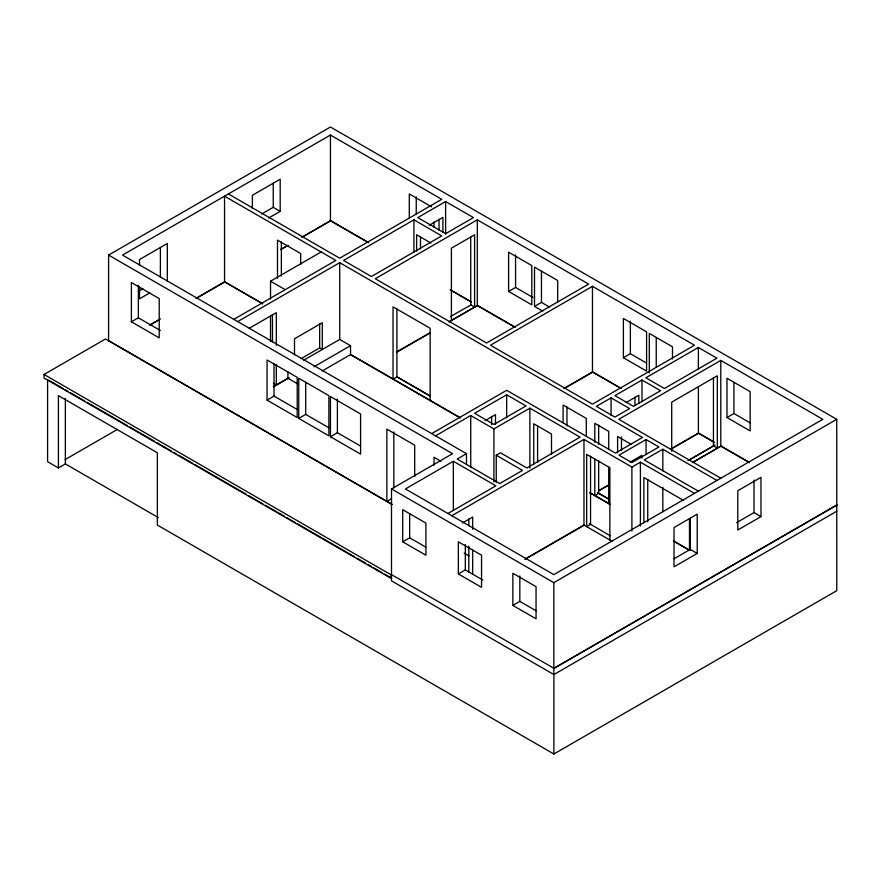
<?xml version="1.0" encoding="UTF-8"?>
<svg xmlns="http://www.w3.org/2000/svg" width="881" height="881" viewBox="0 0 881 881"><rect width="100%" height="100%" fill="white"/><g stroke="black" fill="none" stroke-linecap="round" stroke-linejoin="round"><path stroke-width="1.32" d="M108.594 340.771L108.594 255.083L330.441 127.007L836.741 419.312L836.796 590.655L553.885 753.993L157.347 525.054L157.347 452.757L58.41 395.635L58.41 467.932L65.359 463.913L158.338 517.599M228.41 193.952L339.714 258.21L441.744 199.304L330.441 135.035L122.503 255.083L466.478 453.682L466.478 464.562M261.646 214.028L273.242 207.332L280.191 211.352L280.191 179.217L252.362 195.285L252.362 208.676M138.35 291.457L142.986 288.781M268.595 218.048L280.191 211.352M149.946 292.8L139.517 298.824L139.517 286.633M131.401 321.807L159.219 337.875L159.219 298.604L131.401 282.537L131.401 321.807L138.35 317.788L160.386 330.507M44.05 374.469L391.12 574.841L391.12 578.41L44.05 378.037L44.05 374.469L105.5 338.987L391.946 504.373M149.792 325.023L160.474 318.856M196.067 298.307L224.688 281.81L262.582 303.681M280.61 249.499L287.867 245.325M301.963 237.165L330.584 220.668L368.478 242.55M150.001 325.078L159.494 319.594M196.276 298.362L224.754 281.92M280.819 249.554L287.933 245.447M302.172 237.22L330.65 220.779M270.533 299.033L270.533 281.193L321.158 251.966M233.817 319.351L335.848 260.446L224.545 196.177L224.545 281.865L262.648 303.802M237.683 321.587L339.714 262.67L642.48 437.472L615.423 453.098L506.674 390.305L431.701 433.595M413.916 219.832L343.579 260.446L371.408 276.513L441.744 235.899L413.916 219.832L413.916 252.473M445.61 201.54L417.781 217.596L445.61 233.663L473.438 217.596L445.61 201.54L445.61 234.181M249.312 328.261L276.326 312.656L276.326 345.396M429.212 225.283L442.912 217.376L442.912 232.485M477.304 219.832L375.273 278.737L486.576 343.006L588.618 284.1L477.304 219.832L477.304 305.52L449.035 321.84L477.513 305.575M65.073 459.618L117.437 429.388M301.115 358.655L319.66 347.94L322.325 349.471L322.325 322.699L294.496 338.767L294.496 354.834M303.769 360.186L339.714 339.438L350.539 345.682L350.539 354.614L322.292 370.912M273.418 386.66L288.847 377.762M273.484 386.781L288.913 377.872M314.043 366.749L350.539 345.682M267.053 400.128L297.205 417.528L297.205 377.365L267.053 359.966L267.053 400.128L274.013 396.109L297.205 409.5M450.389 316.62L471.335 304.683M396.681 352.059L429.994 332.831M396.769 352.037L430.06 332.974M508.612 291.457L531.805 304.848L531.805 265.577L508.612 252.186L508.612 291.457L515.561 287.448L532.961 297.481M298.747 418.42L328.888 435.831L328.888 395.668L298.747 378.257L298.747 418.42L305.707 414.411L328.888 427.792M557.695 302.194L557.695 280.521L534.503 267.141L534.503 306.412L541.463 302.392L549.579 307.084M330.441 436.723L360.582 454.122L360.582 413.96L330.441 396.56L330.441 436.723L337.39 432.703L360.582 446.094M592.473 286.325L490.442 345.231L592.473 404.148L694.514 345.231L592.473 286.325L592.473 372.013L621.16 388.51M435.566 435.831L470.729 415.524L493.922 428.915L529.866 408.156L580.105 437.163L526.772 467.965L500.496 452.79L496.245 455.246L496.245 482.447M506.674 394.776L474.595 413.288L493.922 424.444L526.001 405.932L506.674 394.776L506.674 417.891M485.035 420.655L495.474 414.632L495.474 424.179M564.005 388.455L592.627 371.958L621.094 388.4M564.214 388.51L592.693 372.068M553.885 753.993L553.885 674.56L391.505 580.865L391.505 488.933L452.57 453.682L108.594 255.083M623.396 357.73L646.588 371.121L646.588 331.851L623.396 318.459L623.396 357.73L630.356 353.71L646.588 363.082M447.933 513.48L495.86 485.816L453.341 461.27L405.414 488.933L553.83 574.621L822.821 419.312L720.79 360.406L618.759 419.312L720.79 478.229M466.478 453.682L457.206 459.034L499.725 483.581L522.521 470.41L496.245 455.246M391.505 498.756L386.869 501.432L386.869 429.135L414.698 445.202L414.698 476.577M611.073 397.871L596.338 406.372L614.894 417.087L629.629 408.575L611.073 397.871L611.073 415.546M641.996 380.019L614.938 395.635L633.494 406.35L660.552 390.724L641.996 380.019L641.996 401.78M698.38 347.466L645.861 377.784L664.417 388.499L716.925 358.182L698.38 347.466L698.38 369.227M626.105 402.584L638.857 395.217L638.857 403.399M402.716 541.815L425.897 555.206L425.897 523.072L402.716 509.692L402.716 541.815L409.665 537.806L425.897 547.178M451.799 515.715L583.971 439.399L631.897 467.073L640.399 462.162L694.514 493.393M462.448 522.951L472.668 517.048L472.668 529.327M646.059 439.542L619.002 455.158L631.897 462.602L658.955 446.986L646.059 439.542L646.059 454.497M630.212 462.073L641.808 455.378L641.808 458.109M716.925 480.453L662.82 449.222L644.264 459.926L698.38 491.169M598.606 490.75L608.958 484.803M670.364 449.321L698.523 433.1L713.588 441.799M598.816 490.805L609.024 484.924M670.584 449.376L698.589 433.21M726.979 417.528L750.16 430.919L750.16 391.649L726.979 378.257L726.979 417.528L733.928 413.519L750.16 422.891M458.362 573.949L481.555 587.341L481.555 555.206L458.362 541.815L458.362 573.949L465.322 569.93L482.711 579.973M687.896 460.653L714.733 445.158M689.129 460.091L714.799 445.268M524.768 559.27L584.114 525.032M692.466 462.481L720.933 446.039L749.412 462.481M525.836 558.829L584.191 525.142M692.532 462.591L720.999 446.149M512.863 605.412L536.055 618.803L536.055 586.669L512.863 573.278L512.863 605.412L519.823 601.393L536.055 610.764M391.505 488.933L553.83 582.649L836.741 419.312M674.031 558.774L690.264 549.403L697.212 553.422L697.212 514.152L674.031 527.543L674.031 566.813L697.212 553.422M736.637 522.631L754.026 512.588L760.986 516.607L760.986 477.337L737.793 490.717L737.793 529.999L760.986 516.607M553.83 668.338L836.884 504.945M836.95 505.055L554.039 668.393L391.505 574.621M836.796 511.222L553.83 674.582L553.83 582.649M431.657 206.87L409.28 193.952L409.28 218.499M430.787 242.958L416.625 234.786L416.625 251.151M534.503 306.412L542.619 311.092M450.389 289.838L471.269 301.886M477.447 305.465L515.341 327.336M368.544 242.66L330.441 220.724L330.441 135.035M450.246 289.893L471.335 302.007M477.304 305.52L515.407 327.457M714.612 442.526L698.38 433.155L698.38 386.913M749.478 462.591L720.79 446.094L720.79 360.406M631.512 444.531L617.603 436.502L617.603 452.867M683.645 500.507L643.879 477.557L643.879 522.576M270.533 281.193L285.224 289.673M396.725 376.672L429.884 395.811M597.648 492.677L609.245 499.362L597.714 492.787M396.791 376.793L429.95 395.932M350.583 354.492L460.179 417.77M590.017 492.732L610.269 504.428M673.547 540.956L690.021 550.46M350.539 354.614L460.245 417.88M589.488 492.567L610.346 504.538M673.403 541.011L689.878 550.526M589.466 523.655L610.258 535.791M612.24 541.341L583.971 525.087L583.971 439.399M440.974 461.27L434.014 457.25L434.014 465.278M297.668 383.885L287.922 378.257L287.922 371.881M273.429 383.279L276.326 384.953L276.326 364.492M108.737 340.716L392.078 504.384M464.177 553.147L468.901 555.878M48.774 380.251L63.058 388.499M65.436 389.876L67.815 391.252M70.194 392.629L84.477 400.866M86.867 402.243L127.327 425.611M129.705 426.988L154.704 441.414M157.082 442.791L171.366 451.028M173.744 452.405L176.123 453.781M178.513 455.158L192.796 463.406M195.175 464.772L246.35 494.329M248.728 495.695L263.012 503.943M265.39 505.32L284.442 516.31M286.821 517.687L295.146 522.499M297.536 523.876L354.658 556.858M357.047 558.235L365.373 563.047M367.751 564.413L371.33 566.483M373.709 567.849L382.035 572.661M384.413 574.038L391.56 578.156M58.41 467.932L47.585 461.688L47.585 379.568M754.026 480.09L754.026 512.588M733.928 382.365L733.928 413.519M713.445 377.663L713.445 445.874L717.31 448.099L717.31 375.802L671.707 402.132L671.707 451.248M690.264 518.259L690.264 549.403M689.482 518.887L689.482 550.262M672.478 358.985L672.478 346.795L649.297 333.414L649.297 372.685M662.82 449.222L662.82 470.983M662.82 487.303L662.82 511.784M656.246 337.522L656.246 367.311M647.744 479.418L647.744 521.706M640.399 462.162L640.399 526.078M634.992 397.078L634.992 405.26M631.897 467.073L631.897 530.99M630.356 321.213L630.356 353.71M621.468 436.998L621.468 450.632M609.872 540.031L609.872 467.734L586.68 454.354L586.68 526.651L590.545 524.415L590.545 456.215M608.716 449.101L608.716 431.371L594.796 423.332L594.796 442.427M608.716 466.831L608.716 503.668M598.662 425.193L598.662 444.288M598.662 460.664L598.662 493.404L594.796 495.629L594.796 458.803M586.294 436.161L586.294 418.42L563.102 405.04L563.102 422.77M566.968 406.901L566.968 425.997M551.506 454.508L551.506 434.047L533.732 423.783L533.732 464.705M541.463 271.249L541.463 302.392M537.597 425.644L537.597 462.47M529.866 408.156L529.866 468.009M519.823 575.965L519.823 601.393M515.561 254.939L515.561 287.448M493.922 428.915L493.922 481.951M491.609 416.493L491.609 424.675M472.668 549.788L472.668 574.346M470.729 236.648L470.729 304.848L474.595 307.084L474.595 234.786L451.413 248.167L451.413 320.464M470.729 415.524L470.729 467.205M468.802 518.909L468.802 525.737M468.802 546.198L468.802 572.11M465.322 544.502L465.322 569.93M453.341 461.27L453.341 510.231M439.046 219.27L439.046 230.249M434.014 221.869L434.014 227.331M430.148 400.58L430.148 328.272L393.047 306.852L393.047 379.149L396.913 376.925L396.913 308.713M420.49 236.648L420.49 248.916M416.239 196.749L416.239 214.49M409.665 513.7L409.665 537.806M393.818 431.943L393.818 487.865M339.714 262.67L339.714 339.438M337.39 399.236L337.39 432.703M319.66 323.845L319.66 347.94M305.707 382.277L305.707 414.411M300.674 264.443L300.674 253.53L277.493 240.139L277.493 278.33M281.358 242L281.358 276.105M274.013 363.974L274.013 396.109M273.242 183.237L273.242 207.332M272.46 314.517L272.46 341.795M270.533 315.497L270.533 341.564M167.335 281.402L167.335 243.486L139.517 259.554L139.517 264.972M160.386 247.594L160.386 277.383M138.35 285.29L138.35 317.788M65.359 398.432L65.359 463.913"/></g></svg>
